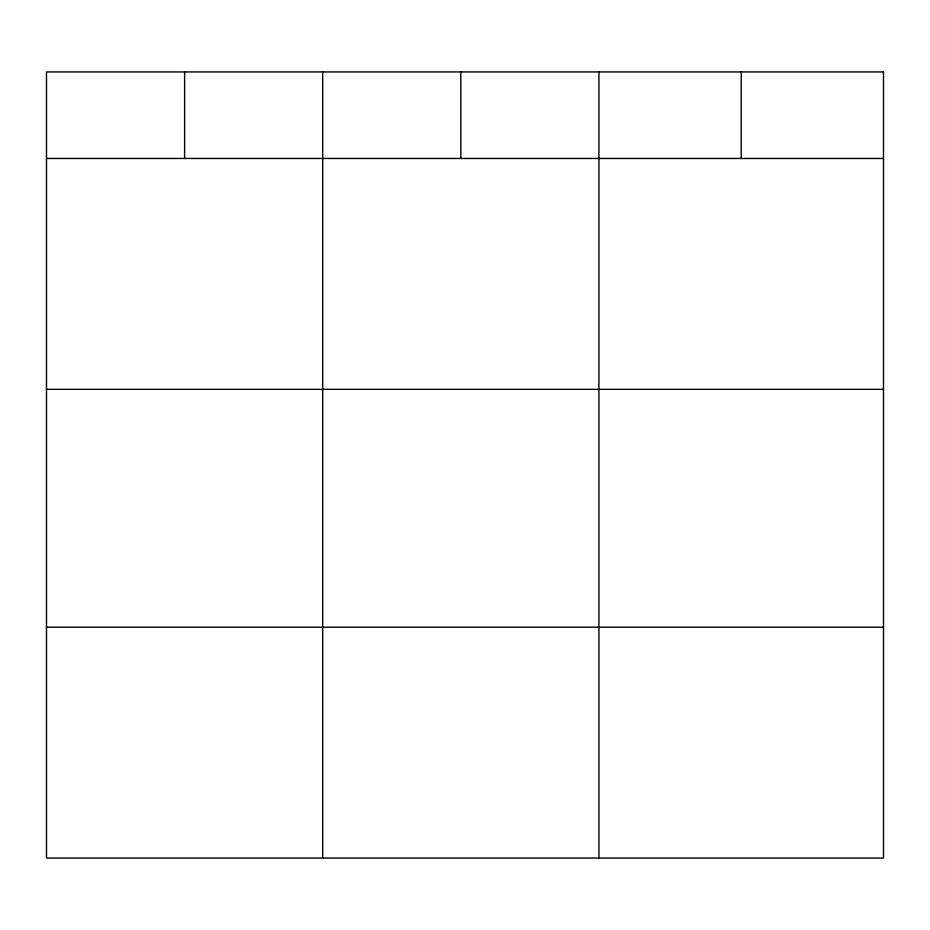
<?xml version="1.0" encoding="UTF-8"?>
<svg xmlns="http://www.w3.org/2000/svg" width="930" height="930" viewBox="0 0 930 930"><rect width="100%" height="100%" fill="white"/><g stroke="black" fill="none" stroke-linecap="round" stroke-linejoin="round"><path stroke-width="1.4" d="M46.5 158.449L883.5 158.449M46.5 389.321L883.5 389.321M46.5 627.192L883.5 627.192M741.21 71.936L741.21 158.449M598.92 71.936L598.92 858.065M460.815 71.936L460.815 158.449M322.71 71.936L322.71 858.065M184.605 71.936L184.605 158.449M883.5 71.936L46.5 71.936L46.5 858.065L883.5 858.065L883.5 71.936"/></g></svg>
